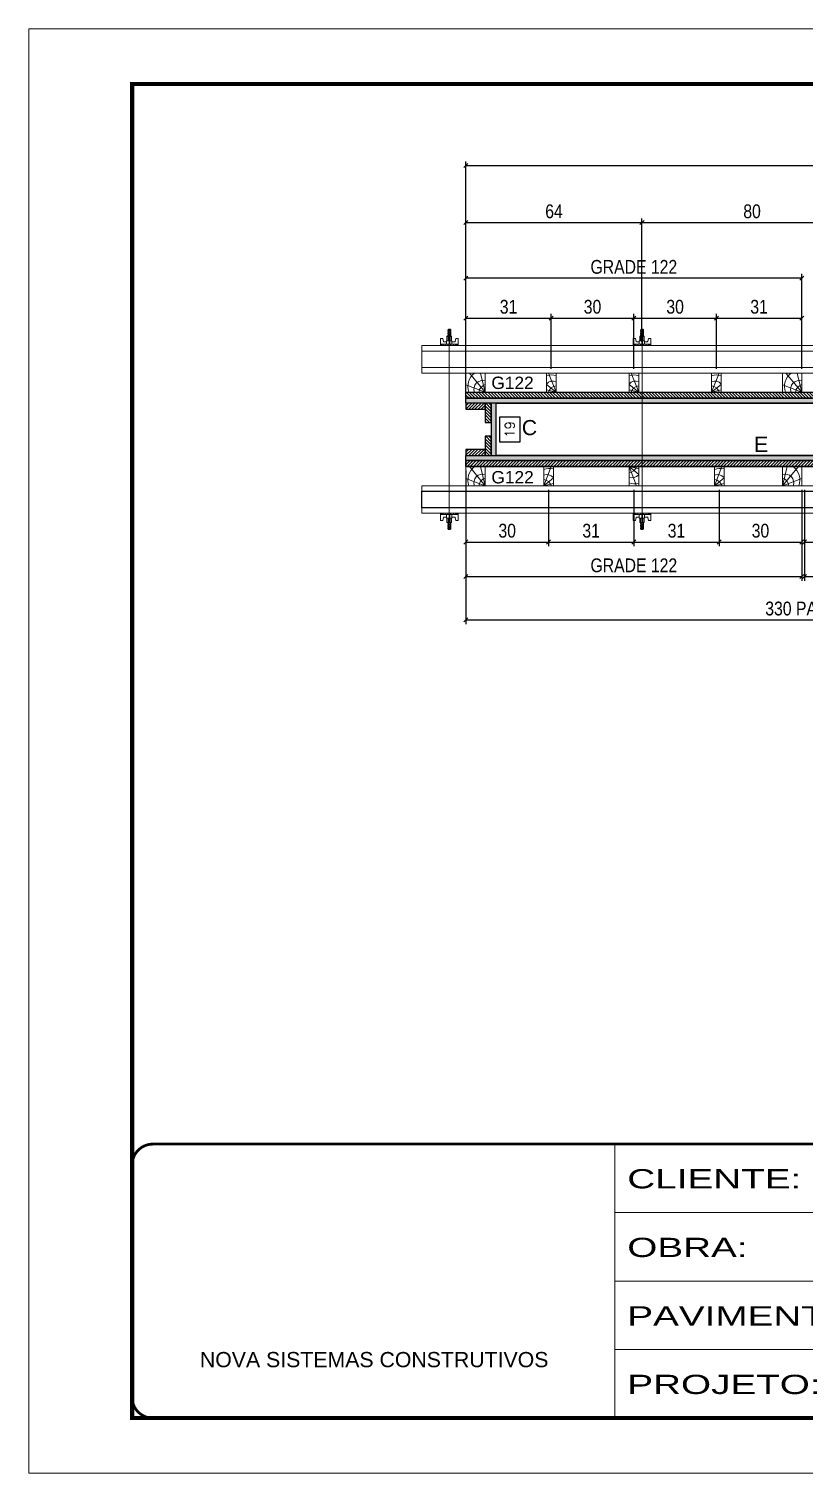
# Model space of a CAD drawing. Extents: x 2949 to 9203, y -16089 to 12527.
# Drawn here: x 7718 to 8281, y -4603 to -3553 of the extents above; entities that cross this region are included whole.
import ezdxf
from ezdxf.enums import TextEntityAlignment as Align

# ---------------------------------------------------------------- set-up
doc = ezdxf.new("R2010")
doc.units = 0
doc.linetypes.add('CONTINUO', pattern=[0])
doc.linetypes.add('DASHED', pattern=[0.75, 0.5, -0.25])
for name, color, linetype, lineweight in [('CONCRETO', 251, 'Continuous', 25), ('Folhas', 255, 'Continuous', 9), ('Hachura', 251, 'Continuous', 9), ('Madeira', 126, 'Continuous', 18), ('Perfil Metálico', 224, 'Continuous', 18), ('SARRAFO DE PRESSAO', 251, 'DASHED', 9), ('Texto Seção', 7, 'Continuous', 15)]:
    doc.layers.add(name, color=color, linetype=linetype, lineweight=lineweight)
for name, color, linetype in [('COTA', 241, 'Continuous'), ('MEIO_PONT', 93, 'Continuous'), ('Painéis', 200, 'Continuous'), ('SARRAFO', 251, 'Continuous'), ('TEXTO_GERAL', 7, 'Continuous')]:
    doc.layers.add(name, color=color, linetype=linetype)
doc.styles.add('ARIAL', font='arial.ttf')
doc.styles.add('COTA TECNICA 2X', font='techl___.ttf', dxfattribs={"height": 10})
doc.styles.add('ROMANS', font='romans.shx')
doc.styles.add('SANSSERIF', font='sas_____.pfb')
doc.styles.add('Tecnologia', font='')
doc.styles.get('Tecnologia').set_extended_font_data('Forgotten Futurist')
doc.dimstyles.new('Cota Seção interna', dxfattribs={"dimtxt": 7, "dimasz": 6, "dimexe": 0.18, "dimexo": 2, "dimgap": -4, "dimtad": 3, "dimdec": 1, "dimlfac": 0.5, "dimzin": 12, "dimdsep": 46, "dimtxsty": 'ROMANS', "dimblk": 'ARCHTICK', "dimcen": 0.09, "dimse1": 1, "dimse2": 1, "dimsd1": 1, "dimsd2": 1, "dimclrd": 180, "dimclre": 5, "dimclrt": 1, "dimadec": 0, "dimazin": 3, "dimtfac": 1, "dimtdec": 1, "dimtofl": 0, "dimtmove": 0, "dimatfit": 3, "dimldrblk": 'ARCHTICK', "dimfxl": 1, "dimtolj": 1, "dimtzin": 0, "dimarcsym": 0})
doc.dimstyles.new('SECAO PILAR', dxfattribs={"dimtxt": 10, "dimasz": 3, "dimexe": 3, "dimexo": 3, "dimgap": 3, "dimtad": 1, "dimdec": 1, "dimlfac": 0.5, "dimzin": 12, "dimdsep": 46, "dimtxsty": 'COTA TECNICA 2X', "dimblk1": 'OBLIQUE', "dimblk2": 'OBLIQUE', "dimsah": 1, "dimcen": 0.9, "dimclrd": 256, "dimclre": 256, "dimclrt": 256, "dimadec": 1, "dimazin": 3, "dimtfac": 1, "dimtdec": 1, "dimtmove": 0, "dimatfit": 3, "dimfxl": 1, "dimtolj": 1, "dimtzin": 12, "dimarcsym": 0})

# ---------------------------------------------------------------- blocks, each defined once
blk = doc.blocks.new('9999999999')
at = {"color": 30, "linetype": 'CONTINUO'}
for p, q in [((98564.6, 34230.2), (98564.6, 34429.4)), ((98564.6, 34379.6), (99584, 34379.6)), ((98564.6, 34329.8), (99488, 34329.8)), ((98564.6, 34280), (99488, 34280))]:
    blk.add_line(p, q, dxfattribs=at)
at = {"color": 30, "linetype": 'CONTINUO', "const_width": 2}
blk.add_lwpolyline([(99584, 34230.2), (99584, 34414.4, 0.414214), (99569, 34429.4), (98229, 34429.4, 0.414214), (98214, 34414.4), (98214, 34245.2, 0.414214), (98229, 34230.2), (99584, 34230.2)], format="xyb", dxfattribs=at)
at = {"layer": 'Folhas'}
blk.add_lwpolyline([(98139, 34190.2), (99624, 34190.2), (99624, 35240.2), (98139, 35240.2)], close=True, dxfattribs=at)
at = {"layer": 'Folhas', "color": 30, "const_width": 3}
blk.add_lwpolyline([(98214, 34230.2), (99584, 34230.2), (99584, 35200.2), (98214, 35200.2)], close=True, dxfattribs=at)
at = {"color": 7, "linetype": 'Continuous', "ltscale": 5, "style": 'ARIAL'}
blk.add_text('NOVA SISTEMAS CONSTRUTIVOS', height=11.059, dxfattribs=at).set_placement((98263.2, 34267.2))
at = {"layer": 'Folhas', "color": 7, "style": 'Tecnologia', "width": 1.5}
for s, p in [('CLIENTE:', (98573.7, 34397.2)), ('OBRA:', (98573.7, 34347.3)), ('PAVIMENTO:', (98573.7, 34297.5)), ('PROJETO:', (98573.7, 34247.7))]:
    blk.add_text(s, height=14, dxfattribs=at).set_placement(p)
blk = doc.blocks.new('*D2306')
at = {"layer": 'COTA', "color": 180, "lineweight": -2, "transparency": 16777216}
for p, q in [((8074.4, -3835.5), (8059.4, -3835.5)), ((8059.4, -3835.5), (8059.4, -3853.5)), ((8074.4, -3853.5), (8074.4, -3835.5)), ((8059.4, -3853.5), (8074.4, -3853.5))]:
    blk.add_line(p, q, dxfattribs=at)
at = {"layer": 'Defpoints', "color": 0, "transparency": 16777216}
for p in [(8057.4, -3825.5), (8057.4, -3863.5), (8078.4, -3863.5)]:
    blk.add_point(p, dxfattribs=at)
at = {"layer": 'COTA', "color": 1, "transparency": 16777216, "insert": (8066.9, -3844.5), "char_height": 7, "attachment_point": 5, "rotation": 90, "style": 'ROMANS'}
blk.add_mtext('\\A1;19', dxfattribs=at)
blk = doc.blocks.new('_ArchTick')
at = {"color": 0, "linetype": 'ByBlock', "const_width": 0.15}
blk.add_lwpolyline([(-0.5, -0.5), (0.5, 0.5)], dxfattribs=at)
blk = doc.blocks.new('*D2336')
at = {"layer": 'COTA', "color": 180, "lineweight": -2, "transparency": 16777216}
for p, q in [((8408, -3825), (8382, -3825)), ((8382, -3825), (8382, -3840)), ((8408, -3840), (8408, -3825)), ((8382, -3840), (8408, -3840))]:
    blk.add_line(p, q, dxfattribs=at)
at = {"layer": 'Defpoints', "color": 0, "transparency": 16777216}
for p in [(8057, -3825.5), (8733, -3825.5), (8057, -3844)]:
    blk.add_point(p, dxfattribs=at)
at = {"layer": 'COTA', "color": 1, "transparency": 16777216, "insert": (8395, -3832.5), "char_height": 7, "attachment_point": 5, "style": 'ROMANS'}
blk.add_mtext('\\A1;338', dxfattribs=at)
blk = doc.blocks.new('C')
at = {"layer": 'Hachura', "color": 0}
for p, q in [((0, 3.22), (0, -3.22)), ((0.45, 3.22), (0, 3.22)), ((0.46, 3.16), (0, 3.16)), ((0.46, 3.05), (0, 3.05)), ((0.46, 2.88), (0, 2.88)), ((0, 2.75), (0, -1.16)), ((0.46, 2.65), (0, 2.65)), ((0.46, 2.23), (0, 2.23)), ((0.46, 1.51), (0, 1.51)), ((0.39, 0.49), (0.17, 0.49)), ((0.45, -3.23), (0.45, 3.22)), ((0.45, 3.22), (2.58, 3.22)), ((1.74, 0.97), (0.45, 0.97)), ((1.45, 0.1), (0.45, 0.1)), ((1.35, 1.94), (1.35, 0.96)), ((2.58, 2.39), (1.47, 2.09)), ((1.74, -0.97), (1.74, 0.97)), ((1.74, 0.97), (1.74, 0.84)), ((1.74, 0.97), (1.74, 0.84)), ((1.74, 0.84), (3.35, 0.84)), ((3.35, 0.45), (1.74, 0.45)), ((2.58, 3.22), (2.58, 2.39)), ((3.32, 0.84), (3.32, -0.84)), ((3.35, 0.84), (3.35, -0.84)), ((3.68, 0.45), (3.35, 0.45)), ((3.84, -0.52), (3.35, 0.45)), ((3.35, 0.06), (3.67, -0.57)), ((3.68, 0.45), (4.16, -0.52)), ((3.72, 0.5), (4.25, -0.57)), ((4.37, -0.55), (3.83, 0.53)), ((4.15, 0.45), (3.93, 0.45)), ((4.42, -0.52), (3.93, 0.45)), ((4.15, 0.45), (4.26, 0.45)), ((4.26, 0.45), (4.74, -0.52)), ((4.3, 0.5), (4.83, -0.57)), ((4.95, -0.55), (4.41, 0.53)), ((4.51, 0.45), (4.84, 0.45)), ((5, -0.52), (4.51, 0.45)), ((4.84, 0.45), (5.32, -0.52)), ((4.88, 0.5), (5.41, -0.57)), ((5.53, -0.55), (4.99, 0.53)), ((5.58, -0.52), (5.09, 0.45)), ((5.42, 0.45), (5.09, 0.45)), ((5.58, -0.52), (5.09, 0.45)), ((5.42, 0.45), (5.74, -0.19)), ((5.46, 0.5), (5.74, -0.07)), ((5.74, 0.19), (5.57, 0.53)), ((5.74, 0.32), (5.68, 0.45)), ((5.68, 0.45), (5.74, 0.45)), ((5.74, 0.45), (5.9, 0.29)), ((5.74, 0.45), (5.74, -0.52)), ((5.9, -0.36), (5.9, 0.29)), ((0.45, 0), (0, 0)), ((0.46, -1.52), (0, -1.52)), ((0.46, -2.23), (0, -2.23)), ((0.46, -2.65), (0, -2.65)), ((0.46, -2.88), (0, -2.88)), ((0.46, -3.05), (0, -3.05)), ((0.46, -3.16), (0, -3.16)), ((0, -3.22), (2.57, -3.22)), ((0.08, -0.48), (0.29, -0.48)), ((0.29, -0.48), (0.4, -0.48)), ((0.45, 0), (0.45, -0.97)), ((0.45, -0.16), (1.45, -0.16)), ((0.45, -0.65), (0.45, -0.32)), ((0.45, -3.23), (0.45, -0.65)), ((0.45, -0.97), (1.74, -0.97)), ((1.35, -1.94), (1.35, -0.97)), ((2.58, -2.39), (1.47, -2.1)), ((3.35, -0.32), (1.74, -0.32)), ((3.35, -0.84), (1.74, -0.84)), ((2.58, -3.23), (2.58, -2.39)), ((3.35, -0.07), (3.58, -0.52)), ((3.35, -0.52), (3.58, -0.52)), ((3.84, -0.52), (4.16, -0.52)), ((4.42, -0.52), (4.74, -0.52)), ((4.63, -0.52), (4.74, -0.52)), ((5, -0.52), (5.32, -0.52)), ((5.58, -0.52), (5.74, -0.52)), ((5.74, -0.52), (5.9, -0.36)), ((5.74, -0.52), (5.74, -0.52))]:
    blk.add_line(p, q, dxfattribs=at)
for centre, radius, start, end in [((1.52, 1.94), 0.161, 104.7436, 180), ((1.44, -0.03), 0.129, 272.695, 87.305), ((3.81, 0.39), 0.143, 25.5688, 154.4312), ((4.39, 0.39), 0.143, 25.5688, 154.4312), ((4.97, 0.39), 0.143, 25.5688, 154.4312), ((5.55, 0.39), 0.143, 25.5688, 154.4312), ((0.17, -0.37), 0.174, 221.744, 317.8592), ((1.52, -1.94), 0.161, 180, 255.2564), ((3.71, -0.4), 0.174, 222.1408, 318.256), ((4.29, -0.4), 0.174, 222.1408, 318.256), ((4.87, -0.4), 0.174, 222.1408, 318.256), ((5.45, -0.4), 0.174, 222.1408, 318.256), ((5.61, -0.4), 0.174, 317.8592, 318.256)]:
    blk.add_arc(centre, radius, start, end, dxfattribs=at)
blk = doc.blocks.new('_Oblique')
at = {"color": 0, "linetype": 'ByBlock', "lineweight": -2}
blk.add_line((-0.5, -0.5), (0.5, 0.5), dxfattribs=at)
blk = doc.blocks.new('*D2337')
at = {"layer": 'COTA', "lineweight": -2, "transparency": 16777216}
for p, q in [((8035, -3874.5), (8035, -3986)), ((8695, -3874.5), (8695, -3986)), ((8035, -3983), (8695, -3983))]:
    blk.add_line(p, q, dxfattribs=at)
at = {"layer": 'Defpoints', "color": 0, "transparency": 16777216}
for p in [(8035, -3871.5), (8695, -3871.5), (8695, -3983)]:
    blk.add_point(p, dxfattribs=at)
at = {"layer": 'COTA', "lineweight": -2, "transparency": 16777216, "xscale": 3, "yscale": 3, "zscale": 3, "rotation": 180}
blk.add_blockref('_Oblique', (8035, -3983), dxfattribs=at)
at = {"layer": 'COTA', "lineweight": -2, "transparency": 16777216, "xscale": 3, "yscale": 3, "zscale": 3}
blk.add_blockref('_Oblique', (8695, -3983), dxfattribs=at)
at = {"layer": 'COTA', "transparency": 16777216, "insert": (8284, -3974.8), "char_height": 10, "attachment_point": 5, "style": 'COTA TECNICA 2X'}
blk.add_mtext('\\A1;330 PAINEL', dxfattribs=at)
blk = doc.blocks.new('PONTALETE')
at = {"layer": 'Madeira'}
for q in [(2.71, 7), (7, 5.76), (7, 1.74)]:
    blk.add_line((0, 0), q, dxfattribs=at)
blk.add_lwpolyline([(0, 0), (7, 0), (7, 7), (0, 7)], close=True, dxfattribs=at)
for centre, radius, start, end in [((2.04, 0.06), 6.23, 37.2818, 109.0913), ((1.09, 0.9), 3.19, 343.603, 109.9847), ((-0.21, -0.78), 3.09, 14.6322, 86.0383)]:
    blk.add_arc(centre, radius, start, end, dxfattribs=at)
blk = doc.blocks.new('MEIO PONTALETE')
at = {"layer": 'Madeira'}
for q in [(2.71, 7), (3.5, 2.88), (3.5, 0.87)]:
    blk.add_line((0, 0), q, dxfattribs=at)
blk.add_lwpolyline([(0, 0), (3.5, 0), (3.5, 7), (0, 7)], close=True, dxfattribs=at)
for centre, radius, start, end in [((2.04, 0.06), 6.23, 76.4499, 109.0913), ((1.09, 0.9), 3.19, 40.9063, 109.9847), ((-0.21, -0.78), 3.09, 14.6322, 86.0383)]:
    blk.add_arc(centre, radius, start, end, dxfattribs=at)
blk = doc.blocks.new('*D2314')
at = {"layer": 'COTA', "lineweight": -2, "transparency": 16777216}
for p, q in [((8035, -3888.5), (8035, -3929.4)), ((8095, -3888.5), (8095, -3929.4)), ((8035, -3926.4), (8095, -3926.4))]:
    blk.add_line(p, q, dxfattribs=at)
at = {"layer": 'Defpoints', "color": 0, "transparency": 16777216}
for p in [(8035, -3885.5), (8095, -3885.5), (8095, -3926.4)]:
    blk.add_point(p, dxfattribs=at)
at = {"layer": 'COTA', "lineweight": -2, "transparency": 16777216, "xscale": 3, "yscale": 3, "zscale": 3, "rotation": 180}
blk.add_blockref('_Oblique', (8035, -3926.4), dxfattribs=at)
at = {"layer": 'COTA', "lineweight": -2, "transparency": 16777216, "xscale": 3, "yscale": 3, "zscale": 3}
blk.add_blockref('_Oblique', (8095, -3926.4), dxfattribs=at)
at = {"layer": 'COTA', "transparency": 16777216, "insert": (8065, -3918.2), "char_height": 10, "attachment_point": 5, "style": 'COTA TECNICA 2X'}
blk.add_mtext('\\A1;30', dxfattribs=at)
blk = doc.blocks.new('*D2315')
at = {"layer": 'COTA', "lineweight": -2, "transparency": 16777216}
for p, q in [((8095, -3888.5), (8095, -3929.4)), ((8157, -3888.5), (8157, -3929.4)), ((8095, -3926.4), (8157, -3926.4))]:
    blk.add_line(p, q, dxfattribs=at)
at = {"layer": 'Defpoints', "color": 0, "transparency": 16777216}
for p in [(8095, -3885.5), (8157, -3885.5), (8157, -3926.4)]:
    blk.add_point(p, dxfattribs=at)
at = {"layer": 'COTA', "lineweight": -2, "transparency": 16777216, "xscale": 3, "yscale": 3, "zscale": 3, "rotation": 180}
blk.add_blockref('_Oblique', (8095, -3926.4), dxfattribs=at)
at = {"layer": 'COTA', "lineweight": -2, "transparency": 16777216, "xscale": 3, "yscale": 3, "zscale": 3}
blk.add_blockref('_Oblique', (8157, -3926.4), dxfattribs=at)
at = {"layer": 'COTA', "transparency": 16777216, "insert": (8126, -3918.2), "char_height": 10, "attachment_point": 5, "style": 'COTA TECNICA 2X'}
blk.add_mtext('\\A1;31', dxfattribs=at)
blk = doc.blocks.new('*D2316')
at = {"layer": 'COTA', "lineweight": -2, "transparency": 16777216}
for p, q in [((8157, -3888.5), (8157, -3929.4)), ((8219, -3888.5), (8219, -3929.4)), ((8157, -3926.4), (8219, -3926.4))]:
    blk.add_line(p, q, dxfattribs=at)
at = {"layer": 'Defpoints', "color": 0, "transparency": 16777216}
for p in [(8157, -3885.5), (8219, -3885.5), (8219, -3926.4)]:
    blk.add_point(p, dxfattribs=at)
at = {"layer": 'COTA', "lineweight": -2, "transparency": 16777216, "xscale": 3, "yscale": 3, "zscale": 3, "rotation": 180}
blk.add_blockref('_Oblique', (8157, -3926.4), dxfattribs=at)
at = {"layer": 'COTA', "lineweight": -2, "transparency": 16777216, "xscale": 3, "yscale": 3, "zscale": 3}
blk.add_blockref('_Oblique', (8219, -3926.4), dxfattribs=at)
at = {"layer": 'COTA', "transparency": 16777216, "insert": (8188, -3918.2), "char_height": 10, "attachment_point": 5, "style": 'COTA TECNICA 2X'}
blk.add_mtext('\\A1;31', dxfattribs=at)
blk = doc.blocks.new('*D2317')
at = {"layer": 'COTA', "lineweight": -2, "transparency": 16777216}
for p, q in [((8219, -3888.5), (8219, -3929.4)), ((8279, -3888.5), (8279, -3929.4)), ((8219, -3926.4), (8279, -3926.4))]:
    blk.add_line(p, q, dxfattribs=at)
at = {"layer": 'Defpoints', "color": 0, "transparency": 16777216}
for p in [(8219, -3885.5), (8279, -3885.5), (8279, -3926.4)]:
    blk.add_point(p, dxfattribs=at)
at = {"layer": 'COTA', "lineweight": -2, "transparency": 16777216, "xscale": 3, "yscale": 3, "zscale": 3, "rotation": 180}
blk.add_blockref('_Oblique', (8219, -3926.4), dxfattribs=at)
at = {"layer": 'COTA', "lineweight": -2, "transparency": 16777216, "xscale": 3, "yscale": 3, "zscale": 3}
blk.add_blockref('_Oblique', (8279, -3926.4), dxfattribs=at)
at = {"layer": 'COTA', "transparency": 16777216, "insert": (8249, -3918.2), "char_height": 10, "attachment_point": 5, "style": 'COTA TECNICA 2X'}
blk.add_mtext('\\A1;30', dxfattribs=at)
blk = doc.blocks.new('*D2318')
at = {"layer": 'COTA', "lineweight": -2, "transparency": 16777216}
for p, q in [((8035, -3888.5), (8035, -3954.5)), ((8279, -3888.5), (8279, -3954.5)), ((8035, -3951.5), (8279, -3951.5))]:
    blk.add_line(p, q, dxfattribs=at)
at = {"layer": 'Defpoints', "color": 0, "transparency": 16777216}
for p in [(8035, -3885.5), (8279, -3885.5), (8279, -3951.5)]:
    blk.add_point(p, dxfattribs=at)
at = {"layer": 'COTA', "lineweight": -2, "transparency": 16777216, "xscale": 3, "yscale": 3, "zscale": 3, "rotation": 180}
blk.add_blockref('_Oblique', (8035, -3951.5), dxfattribs=at)
at = {"layer": 'COTA', "lineweight": -2, "transparency": 16777216, "xscale": 3, "yscale": 3, "zscale": 3}
blk.add_blockref('_Oblique', (8279, -3951.5), dxfattribs=at)
at = {"layer": 'COTA', "transparency": 16777216, "insert": (8157, -3943.4), "char_height": 10, "attachment_point": 5, "style": 'COTA TECNICA 2X'}
blk.add_mtext('\\A1;GRADE 122', dxfattribs=at)
blk = doc.blocks.new('*D2300')
at = {"layer": 'COTA', "lineweight": -2, "transparency": 16777216}
for p, q in [((8035, -3800.5), (8035, -3760.6)), ((8035, -3763.6), (8097, -3763.6)), ((8097, -3800.5), (8097, -3760.6))]:
    blk.add_line(p, q, dxfattribs=at)
at = {"layer": 'Defpoints', "color": 0, "transparency": 16777216}
for p in [(8097, -3763.6), (8035, -3803.5), (8097, -3803.5)]:
    blk.add_point(p, dxfattribs=at)
at = {"layer": 'COTA', "lineweight": -2, "transparency": 16777216, "xscale": 3, "yscale": 3, "zscale": 3, "rotation": 180}
blk.add_blockref('_Oblique', (8035, -3763.6), dxfattribs=at)
at = {"layer": 'COTA', "lineweight": -2, "transparency": 16777216, "xscale": 3, "yscale": 3, "zscale": 3}
blk.add_blockref('_Oblique', (8097, -3763.6), dxfattribs=at)
at = {"layer": 'COTA', "transparency": 16777216, "insert": (8066, -3755.4), "char_height": 10, "attachment_point": 5, "style": 'COTA TECNICA 2X'}
blk.add_mtext('\\A1;31', dxfattribs=at)
blk = doc.blocks.new('*D2301')
at = {"layer": 'COTA', "lineweight": -2, "transparency": 16777216}
for p, q in [((8097, -3800.5), (8097, -3760.6)), ((8097, -3763.6), (8157, -3763.6)), ((8157, -3800.5), (8157, -3760.6))]:
    blk.add_line(p, q, dxfattribs=at)
at = {"layer": 'Defpoints', "color": 0, "transparency": 16777216}
for p in [(8157, -3763.6), (8097, -3803.5), (8157, -3803.5)]:
    blk.add_point(p, dxfattribs=at)
at = {"layer": 'COTA', "lineweight": -2, "transparency": 16777216, "xscale": 3, "yscale": 3, "zscale": 3, "rotation": 180}
blk.add_blockref('_Oblique', (8097, -3763.6), dxfattribs=at)
at = {"layer": 'COTA', "lineweight": -2, "transparency": 16777216, "xscale": 3, "yscale": 3, "zscale": 3}
blk.add_blockref('_Oblique', (8157, -3763.6), dxfattribs=at)
at = {"layer": 'COTA', "transparency": 16777216, "insert": (8127, -3755.4), "char_height": 10, "attachment_point": 5, "style": 'COTA TECNICA 2X'}
blk.add_mtext('\\A1;30', dxfattribs=at)
blk = doc.blocks.new('*D2302')
at = {"layer": 'COTA', "lineweight": -2, "transparency": 16777216}
for p, q in [((8157, -3800.5), (8157, -3760.6)), ((8157, -3763.6), (8217, -3763.6)), ((8217, -3800.5), (8217, -3760.6))]:
    blk.add_line(p, q, dxfattribs=at)
at = {"layer": 'Defpoints', "color": 0, "transparency": 16777216}
for p in [(8217, -3763.6), (8157, -3803.5), (8217, -3803.5)]:
    blk.add_point(p, dxfattribs=at)
at = {"layer": 'COTA', "lineweight": -2, "transparency": 16777216, "xscale": 3, "yscale": 3, "zscale": 3, "rotation": 180}
blk.add_blockref('_Oblique', (8157, -3763.6), dxfattribs=at)
at = {"layer": 'COTA', "lineweight": -2, "transparency": 16777216, "xscale": 3, "yscale": 3, "zscale": 3}
blk.add_blockref('_Oblique', (8217, -3763.6), dxfattribs=at)
at = {"layer": 'COTA', "transparency": 16777216, "insert": (8187, -3755.4), "char_height": 10, "attachment_point": 5, "style": 'COTA TECNICA 2X'}
blk.add_mtext('\\A1;30', dxfattribs=at)
blk = doc.blocks.new('*D2303')
at = {"layer": 'COTA', "lineweight": -2, "transparency": 16777216}
for p, q in [((8217, -3800.5), (8217, -3760.6)), ((8217, -3763.6), (8279, -3763.6)), ((8279, -3800.5), (8279, -3760.6))]:
    blk.add_line(p, q, dxfattribs=at)
at = {"layer": 'Defpoints', "color": 0, "transparency": 16777216}
for p in [(8279, -3763.6), (8217, -3803.5), (8279, -3803.5)]:
    blk.add_point(p, dxfattribs=at)
at = {"layer": 'COTA', "lineweight": -2, "transparency": 16777216, "xscale": 3, "yscale": 3, "zscale": 3, "rotation": 180}
blk.add_blockref('_Oblique', (8217, -3763.6), dxfattribs=at)
at = {"layer": 'COTA', "lineweight": -2, "transparency": 16777216, "xscale": 3, "yscale": 3, "zscale": 3}
blk.add_blockref('_Oblique', (8279, -3763.6), dxfattribs=at)
at = {"layer": 'COTA', "transparency": 16777216, "insert": (8248, -3755.4), "char_height": 10, "attachment_point": 5, "style": 'COTA TECNICA 2X'}
blk.add_mtext('\\A1;31', dxfattribs=at)
blk = doc.blocks.new('*D2304')
at = {"layer": 'COTA', "lineweight": -2, "transparency": 16777216}
for p, q in [((8035, -3800.5), (8035, -3731.5)), ((8279, -3734.5), (8035, -3734.5)), ((8279, -3800.5), (8279, -3731.5))]:
    blk.add_line(p, q, dxfattribs=at)
at = {"layer": 'Defpoints', "color": 0, "transparency": 16777216}
for p in [(8035, -3734.5), (8035, -3803.5), (8279, -3803.5)]:
    blk.add_point(p, dxfattribs=at)
at = {"layer": 'COTA', "lineweight": -2, "transparency": 16777216, "xscale": 3, "yscale": 3, "zscale": 3, "rotation": 180}
blk.add_blockref('_Oblique', (8035, -3734.5), dxfattribs=at)
at = {"layer": 'COTA', "lineweight": -2, "transparency": 16777216, "xscale": 3, "yscale": 3, "zscale": 3}
blk.add_blockref('_Oblique', (8279, -3734.5), dxfattribs=at)
at = {"layer": 'COTA', "transparency": 16777216, "insert": (8157, -3726.4), "char_height": 10, "attachment_point": 5, "style": 'COTA TECNICA 2X'}
blk.add_mtext('\\A1;GRADE 122', dxfattribs=at)
blk = doc.blocks.new('*D2309')
at = {"layer": 'COTA', "lineweight": -2, "transparency": 16777216}
for p, q in [((8281, -3888.5), (8281, -3954.5)), ((8441, -3888.5), (8441, -3954.5)), ((8281, -3951.5), (8441, -3951.5))]:
    blk.add_line(p, q, dxfattribs=at)
at = {"layer": 'Defpoints', "color": 0, "transparency": 16777216}
for p in [(8281, -3885.5), (8441, -3885.5), (8441, -3951.5)]:
    blk.add_point(p, dxfattribs=at)
at = {"layer": 'COTA', "lineweight": -2, "transparency": 16777216, "xscale": 3, "yscale": 3, "zscale": 3, "rotation": 180}
blk.add_blockref('_Oblique', (8281, -3951.5), dxfattribs=at)
at = {"layer": 'COTA', "lineweight": -2, "transparency": 16777216, "xscale": 3, "yscale": 3, "zscale": 3}
blk.add_blockref('_Oblique', (8441, -3951.5), dxfattribs=at)
at = {"layer": 'COTA', "transparency": 16777216, "insert": (8361, -3943.4), "char_height": 10, "attachment_point": 5, "style": 'COTA TECNICA 2X'}
blk.add_mtext('\\A1;GRADE 80', dxfattribs=at)
blk = doc.blocks.new('*D2311')
at = {"layer": 'COTA', "lineweight": -2, "transparency": 16777216}
for p, q in [((8281, -3888.5), (8281, -3929.4)), ((8335, -3888.5), (8335, -3929.4)), ((8281, -3926.4), (8335, -3926.4))]:
    blk.add_line(p, q, dxfattribs=at)
at = {"layer": 'Defpoints', "color": 0, "transparency": 16777216}
for p in [(8281, -3885.5), (8335, -3885.5), (8335, -3926.4)]:
    blk.add_point(p, dxfattribs=at)
at = {"layer": 'COTA', "lineweight": -2, "transparency": 16777216, "xscale": 3, "yscale": 3, "zscale": 3, "rotation": 180}
blk.add_blockref('_Oblique', (8281, -3926.4), dxfattribs=at)
at = {"layer": 'COTA', "lineweight": -2, "transparency": 16777216, "xscale": 3, "yscale": 3, "zscale": 3}
blk.add_blockref('_Oblique', (8335, -3926.4), dxfattribs=at)
at = {"layer": 'COTA', "transparency": 16777216, "insert": (8308, -3918.3), "char_height": 10, "attachment_point": 5, "style": 'COTA TECNICA 2X'}
blk.add_mtext('\\A1;27', dxfattribs=at)
blk = doc.blocks.new('*D2343')
at = {"layer": 'COTA', "lineweight": -2, "transparency": 16777216}
for p, q in [((8035, -3800.5), (8035, -3691.1)), ((8035, -3694.1), (8162.9, -3694.1)), ((8162.9, -3780.5), (8162.9, -3691.1))]:
    blk.add_line(p, q, dxfattribs=at)
at = {"layer": 'Defpoints', "color": 0, "transparency": 16777216}
for p in [(8162.9, -3694.1), (8162.9, -3783.5), (8035, -3803.5)]:
    blk.add_point(p, dxfattribs=at)
at = {"layer": 'COTA', "lineweight": -2, "transparency": 16777216, "xscale": 3, "yscale": 3, "zscale": 3, "rotation": 180}
blk.add_blockref('_Oblique', (8035, -3694.1), dxfattribs=at)
at = {"layer": 'COTA', "lineweight": -2, "transparency": 16777216, "xscale": 3, "yscale": 3, "zscale": 3}
blk.add_blockref('_Oblique', (8162.9, -3694.1), dxfattribs=at)
at = {"layer": 'COTA', "transparency": 16777216, "insert": (8099, -3686), "char_height": 10, "attachment_point": 5, "style": 'COTA TECNICA 2X'}
blk.add_mtext('\\A1;64', dxfattribs=at)
blk = doc.blocks.new('*D2344')
at = {"layer": 'COTA', "linetype": 'ByBlock', "lineweight": -2, "transparency": 16777216}
for p, q in [((8162.9, -3780.5), (8162.9, -3691.1)), ((8162.9, -3694.1), (8322.9, -3694.1)), ((8322.9, -3780.5), (8322.9, -3691.1))]:
    blk.add_line(p, q, dxfattribs=at)
at = {"layer": 'Defpoints', "color": 0, "linetype": 'ByBlock', "transparency": 16777216}
for p in [(8322.9, -3694.1), (8162.9, -3783.5), (8322.9, -3783.5)]:
    blk.add_point(p, dxfattribs=at)
at = {"layer": 'COTA', "linetype": 'ByBlock', "lineweight": -2, "transparency": 16777216, "xscale": 3, "yscale": 3, "zscale": 3, "rotation": 180}
blk.add_blockref('_Oblique', (8162.9, -3694.1), dxfattribs=at)
at = {"layer": 'COTA', "linetype": 'ByBlock', "lineweight": -2, "transparency": 16777216, "xscale": 3, "yscale": 3, "zscale": 3}
blk.add_blockref('_Oblique', (8322.9, -3694.1), dxfattribs=at)
at = {"layer": 'COTA', "linetype": 'ByBlock', "transparency": 16777216, "insert": (8242.9, -3686), "char_height": 10, "attachment_point": 5, "style": 'COTA TECNICA 2X'}
blk.add_mtext('\\A1;80', dxfattribs=at)
blk = doc.blocks.new('*D2347')
at = {"layer": 'COTA', "linetype": 'ByBlock', "lineweight": -2, "transparency": 16777216}
for p, q in [((8035, -3822.5), (8035, -3649.7)), ((8035, -3652.7), (8755, -3652.7)), ((8755, -3822.5), (8755, -3649.7))]:
    blk.add_line(p, q, dxfattribs=at)
at = {"layer": 'Defpoints', "color": 0, "linetype": 'ByBlock', "transparency": 16777216}
for p in [(8755, -3652.7), (8035, -3825.5), (8755, -3825.5)]:
    blk.add_point(p, dxfattribs=at)
at = {"layer": 'COTA', "linetype": 'ByBlock', "lineweight": -2, "transparency": 16777216, "xscale": 3, "yscale": 3, "zscale": 3, "rotation": 180}
blk.add_blockref('_Oblique', (8035, -3652.7), dxfattribs=at)
at = {"layer": 'COTA', "linetype": 'ByBlock', "lineweight": -2, "transparency": 16777216, "xscale": 3, "yscale": 3, "zscale": 3}
blk.add_blockref('_Oblique', (8755, -3652.7), dxfattribs=at)
at = {"layer": 'COTA', "linetype": 'ByBlock', "transparency": 16777216, "insert": (8395, -3644.5), "char_height": 10, "attachment_point": 5, "style": 'COTA TECNICA 2X'}
blk.add_mtext('\\A1;360 PAINEL', dxfattribs=at)

msp = doc.modelspace()

# ---------------------------------------------------------------- hatches: boundary and pattern name
at = {"layer": 'Hachura'}
h = msp.add_hatch(dxfattribs=at)
h.set_pattern_fill('ANSI31', color=256, scale=0.5, angle=270, style=0)
h.set_pattern_definition([(315, (813.649, -14949.4116), (1.12253202, 1.12253202), [])])
h.paths.add_polyline_path([(8035.03, -3817.51), (8035.03, -3821.91), (8755.03, -3821.91), (8755.03, -3817.51)])
h = msp.add_hatch(color=256, dxfattribs=at)
h.dxf.hatch_style = 1
h.paths.add_polyline_path([(8755.03, -3821.91), (8755.03, -3825.51), (8035.03, -3825.51), (8035.03, -3821.91)])
h = msp.add_hatch(dxfattribs=at)
h.set_pattern_fill('ANSI31', color=256, scale=0.5, angle=180, style=0)
h.set_pattern_definition([(225, (-741.513, -26617.717), (1.12253202, -1.12253202), [])])
h.paths.add_polyline_path([(8049.03, -3825.51), (8049.03, -3829.91), (8035.03, -3829.91), (8035.03, -3825.51)])
h = msp.add_hatch(dxfattribs=at)
h.set_pattern_fill('ANSI31', color=256, scale=0.5, angle=90, style=0)
h.set_pattern_definition([(135, (-13812.7694, 5895.443), (-1.12253202, -1.12253202), [])])
h.paths.add_polyline_path([(8049.03, -3825.51), (8053.43, -3825.51), (8053.43, -3839.51), (8049.03, -3839.51)])
h = msp.add_hatch(color=256, dxfattribs=at)
h.dxf.hatch_style = 1
h.paths.add_polyline_path([(8057.03, -3825.51), (8053.43, -3825.51), (8053.43, -3863.51), (8057.03, -3863.51)])
h = msp.add_hatch(dxfattribs=at)
h.set_pattern_fill('ANSI31', color=256, scale=0.5, angle=90, style=0)
h.set_pattern_definition([(135, (-13812.7694, 5871.443), (-1.12253202, -1.12253202), [])])
h.paths.add_polyline_path([(8049.03, -3849.51), (8053.43, -3849.51), (8053.43, -3863.51), (8049.03, -3863.51)])
h = msp.add_hatch(dxfattribs=at)
h.set_pattern_fill('ANSI31', color=256, scale=0.5, angle=180, style=0)
h.set_pattern_definition([(225, (-741.513, -26651.317), (1.12253202, -1.12253202), [])])
h.paths.add_polyline_path([(8049.03, -3859.11), (8049.03, -3863.51), (8035.03, -3863.51), (8035.03, -3859.11)])
h = msp.add_hatch(color=256, dxfattribs=at)
h.dxf.hatch_style = 1
h.paths.add_polyline_path([(8035.03, -3863.51), (8695.03, -3863.51), (8695.03, -3867.11), (8035.03, -3867.11)])
h = msp.add_hatch(dxfattribs=at)
h.set_pattern_fill('ANSI31', color=256, scale=0.5, angle=360, style=0)
h.set_pattern_definition([(45, (18579.3906, 19024.2993), (-1.12253202, 1.12253202), [])])
h.paths.add_polyline_path([(8035.03, -3867.11), (8035.03, -3871.51), (8695.03, -3871.51), (8695.03, -3867.11)])

# ---------------------------------------------------------------- linework, layer by layer
at = {"layer": 'CONCRETO', "color": 2}
msp.add_lwpolyline([(8733.03, -4301.51), (8695.03, -4301.51), (8695.03, -3863.51), (8057.03, -3863.51), (8057.03, -3825.51), (8733.03, -3825.51)], close=True, dxfattribs=at)
at = {"layer": 'Hachura'}
for p, q in [((8022.94, -3772.71), (8022.95, -3912.51)), ((8162.94, -3772.7), (8162.95, -3912.5))]:
    msp.add_line(p, q, dxfattribs=at)
at = {"layer": 'Madeira'}
for points in [[(8755.03, -3817.51), (8755.03, -3803.51), (8035.03, -3803.51), (8035.03, -3817.51)], [(8035.03, -3803.51), (8035.03, -3817.51), (8279.03, -3817.51), (8279.03, -3803.51)], [(8035.03, -3871.51), (8035.03, -3885.51), (8279.03, -3885.51), (8279.03, -3871.51)]]:
    msp.add_lwpolyline(points, close=True, dxfattribs=at)
at = {"layer": 'Painéis'}
for points in [[(8755.03, -3821.91), (8755.03, -3825.51), (8035.03, -3825.51), (8035.03, -3821.91)], [(8057.03, -3825.51), (8053.43, -3825.51), (8053.43, -3863.51), (8057.03, -3863.51)], [(8035.03, -3863.51), (8695.03, -3863.51), (8695.03, -3867.11), (8035.03, -3867.11)]]:
    msp.add_lwpolyline(points, close=True, dxfattribs=at)
at = {"layer": 'Perfil Metálico'}
for points in [[(8003.09, -3803.51), (8003.09, -3783.51), (8793.35, -3783.51), (8793.35, -3803.51)], [(8793.35, -3787.51), (8793.35, -3799.51), (8003.09, -3799.51), (8003.09, -3787.51)], [(8003.09, -3905.51), (8003.09, -3885.51), (8687.03, -3885.51), (8687.03, -3905.51)]]:
    msp.add_lwpolyline(points, close=True, dxfattribs=at)
at = {"layer": 'SARRAFO'}
for points in [[(8755.03, -3821.91), (8035.03, -3821.91), (8035.03, -3817.51), (8755.03, -3817.51)], [(8755.03, -3821.91), (8035.03, -3821.91), (8035.03, -3817.51), (8755.03, -3817.51)], [(8035.03, -3829.91), (8049.03, -3829.91), (8049.03, -3825.51), (8035.03, -3825.51)], [(8053.43, -3839.51), (8053.43, -3825.51), (8049.03, -3825.51), (8049.03, -3839.51)], [(8053.43, -3863.51), (8053.43, -3849.51), (8049.03, -3849.51), (8049.03, -3863.51)], [(8035.03, -3863.51), (8049.03, -3863.51), (8049.03, -3859.11), (8035.03, -3859.11)], [(8695.03, -3871.51), (8035.03, -3871.51), (8035.03, -3867.11), (8695.03, -3867.11)], [(8695.03, -3871.51), (8695.03, -3867.11), (8035.03, -3867.11), (8035.03, -3871.51)], [(8687.03, -3889.51), (8687.03, -3901.51), (8003.09, -3901.51), (8003.09, -3889.51)]]:
    msp.add_lwpolyline(points, close=True, dxfattribs=at)

# ---------------------------------------------------------------- block references
at = {"layer": 'Hachura', "linetype": 'Continuous', "yscale": 2, "zscale": 2}
for p, xscale, rotation in [((8022.94, -3783.51), 2, 90.00000000000001), ((8162.93, -3783.5), 2, 90.00000000000001), ((8022.94, -3905.51), -2, 90), ((8162.93, -3905.5), -2, 90)]:
    msp.add_blockref('C', p, dxfattribs=dict(at, xscale=xscale, rotation=rotation))
at = {"layer": 'Madeira'}
for name, p, xscale, yscale, zscale, rotation in [('PONTALETE', (8049.03, -3885.51), 2, 2, 2, 89.99999999999999), ('MEIO PONTALETE', (8153.53, -3871.51), -1.999999997962732, 1.999999997962732, 1.999999997962732, 180), ('PONTALETE', (8265.03, -3885.51), -2, 2, 2, 270)]:
    msp.add_blockref(name, p, dxfattribs=dict(at, xscale=xscale, yscale=yscale, zscale=zscale, rotation=rotation))
at = {"layer": 'Madeira', "xscale": 1.999999997962732, "yscale": 1.999999997962732, "zscale": 1.999999997962732}
for p in [(8091.53, -3885.51), (8215.53, -3885.51)]:
    msp.add_blockref('MEIO PONTALETE', p, dxfattribs=at)
at = {"layer": 'MEIO_PONT', "xscale": 2, "yscale": 2, "zscale": 2, "rotation": 89.99999999999999}
for p in [(8049.03, -3817.51), (8279.03, -3817.51)]:
    msp.add_blockref('PONTALETE', p, dxfattribs=at)
at = {"layer": 'MEIO_PONT', "yscale": 1.999999997962732, "zscale": 1.999999997962732}
for p, xscale in [((8100.53, -3817.51), -1.999999997962732), ((8160.53, -3817.51), -1.999999997962732), ((8213.53, -3817.51), 1.999999997962732)]:
    msp.add_blockref('MEIO PONTALETE', p, dxfattribs=dict(at, xscale=xscale))
at = {"layer": 'SARRAFO DE PRESSAO', "color": 6, "linetype": 'ByBlock'}
msp.add_blockref('9999999999', (-90421.44, -38793.52), dxfattribs=at)

# ---------------------------------------------------------------- texts
at = {"layer": 'Texto Seção', "color": 0, "linetype": 'Continuous', "style": 'SANSSERIF'}
msp.add_text('G122', height=9, dxfattribs=at).set_placement((8053.5, -3810.65), align=Align.MIDDLE_LEFT)
at = {"layer": 'TEXTO_GERAL', "style": 'ARIAL'}
for s, p in [('C', (8081.18, -3843.19)), ('E', (8249.5, -3855.36))]:
    msp.add_text(s, height=11, dxfattribs=at).set_placement(p, align=Align.MIDDLE_CENTER)
at = {"layer": 'TEXTO_GERAL', "color": 0, "linetype": 'Continuous', "style": 'SANSSERIF'}
msp.add_text('G122', height=9, dxfattribs=at).set_placement((8053.53, -3879.27), align=Align.MIDDLE_LEFT)

# ---------------------------------------------------------------- dimensions: what is measured, and where the dimension line sits
at = {"layer": 'COTA', "linetype": 'ByBlock'}
dim = msp.add_linear_dim(base=(8755.03, -3652.72), p1=(8035.03, -3825.51), p2=(8755.03, -3825.51), text='<> PAINEL', dimstyle='SECAO PILAR', override={"dimtmove": 1}, dxfattribs=at)
dim.commit()
dim.dimension.update_dxf_attribs({"geometry": '*D2347', "text_midpoint": (8395.03, -3644.5)})
at = {"layer": 'COTA'}
for base, p1, p2, picture, middle in [((8162.94, -3694.15), (8035.03, -3803.51), (8162.94, -3783.51), '*D2343', (8098.98, -3686.05)), ((8095.03, -3926.38), (8035.03, -3885.51), (8095.03, -3885.51), '*D2314', (8065.03, -3918.16)), ((8157.03, -3926.38), (8095.03, -3885.51), (8157.03, -3885.51), '*D2315', (8126.03, -3918.16)), ((8219.03, -3926.38), (8157.03, -3885.51), (8219.03, -3885.51), '*D2316', (8188.03, -3918.16)), ((8279.03, -3926.38), (8219.03, -3885.51), (8279.03, -3885.51), '*D2317', (8249.03, -3918.16)), ((8335.03, -3926.38), (8281.03, -3885.51), (8335.03, -3885.51), '*D2311', (8308.03, -3918.31))]:
    dim = msp.add_linear_dim(base=base, p1=p1, p2=p2, dimstyle='SECAO PILAR', dxfattribs=at)
    dim.commit()
    dim.dimension.update_dxf_attribs({"geometry": picture, "text_midpoint": middle})
at = {"layer": 'COTA', "linetype": 'ByBlock'}
dim = msp.add_linear_dim(base=(8322.94, -3694.15), p1=(8162.94, -3783.51), p2=(8322.94, -3783.51), dimstyle='SECAO PILAR', override={"dimtmove": 1}, dxfattribs=at)
dim.commit()
dim.dimension.update_dxf_attribs({"geometry": '*D2344', "text_midpoint": (8242.94, -3686.03)})
at = {"layer": 'COTA'}
dim = msp.add_linear_dim(base=(8035.03, -3734.51), p1=(8279.03, -3803.51), p2=(8035.03, -3803.51), angle=180, text='GRADE <>', dimstyle='SECAO PILAR', dxfattribs=at)
dim.commit()
dim.dimension.update_dxf_attribs({"geometry": '*D2304', "text_midpoint": (8157.03, -3726.41)})
for base, p1, p2, dimstyle, picture, middle in [((8097.03, -3763.63), (8035.03, -3803.51), (8097.03, -3803.51), 'SECAO PILAR', '*D2300', (8066.03, -3755.41)), ((8157.03, -3763.63), (8097.03, -3803.51), (8157.03, -3803.51), 'SECAO PILAR', '*D2301', (8127.03, -3755.41)), ((8217.03, -3763.63), (8157.03, -3803.51), (8217.03, -3803.51), 'SECAO PILAR', '*D2302', (8187.03, -3755.41)), ((8279.03, -3763.63), (8217.03, -3803.51), (8279.03, -3803.51), 'SECAO PILAR', '*D2303', (8248.03, -3755.41)), ((8057.03, -3844.01), (8733.03, -3825.51), (8057.03, -3825.51), 'Cota Seção interna', '*D2336', (8395.03, -3832.51))]:
    dim = msp.add_linear_dim(base=base, p1=p1, p2=p2, angle=180, dimstyle=dimstyle, dxfattribs=at)
    dim.commit()
    dim.dimension.update_dxf_attribs({"geometry": picture, "text_midpoint": middle})
dim = msp.add_linear_dim(base=(8078.43, -3863.51), p1=(8057.43, -3825.51), p2=(8057.43, -3863.51), angle=270, dimstyle='Cota Seção interna', dxfattribs=at)
dim.commit()
dim.dimension.update_dxf_attribs({"geometry": '*D2306', "text_midpoint": (8078.43, -3844.51), "dimtype": 160})
dim = msp.add_linear_dim(base=(8695.03, -3982.99), p1=(8035.03, -3871.51), p2=(8695.03, -3871.51), text='<> PAINEL', dimstyle='SECAO PILAR', dxfattribs=at)
dim.commit()
dim.dimension.update_dxf_attribs({"geometry": '*D2337', "text_midpoint": (8284.03, -3982.99), "dimtype": 160})
for base, p1, p2, picture, middle in [((8279.03, -3951.5), (8035.03, -3885.51), (8279.03, -3885.51), '*D2318', (8157.03, -3943.4)), ((8441.03, -3951.5), (8281.03, -3885.51), (8441.03, -3885.51), '*D2309', (8361.03, -3943.38))]:
    dim = msp.add_linear_dim(base=base, p1=p1, p2=p2, text='GRADE <>', dimstyle='SECAO PILAR', dxfattribs=at)
    dim.commit()
    dim.dimension.update_dxf_attribs({"geometry": picture, "text_midpoint": middle})

doc.saveas('drawing.dxf')
